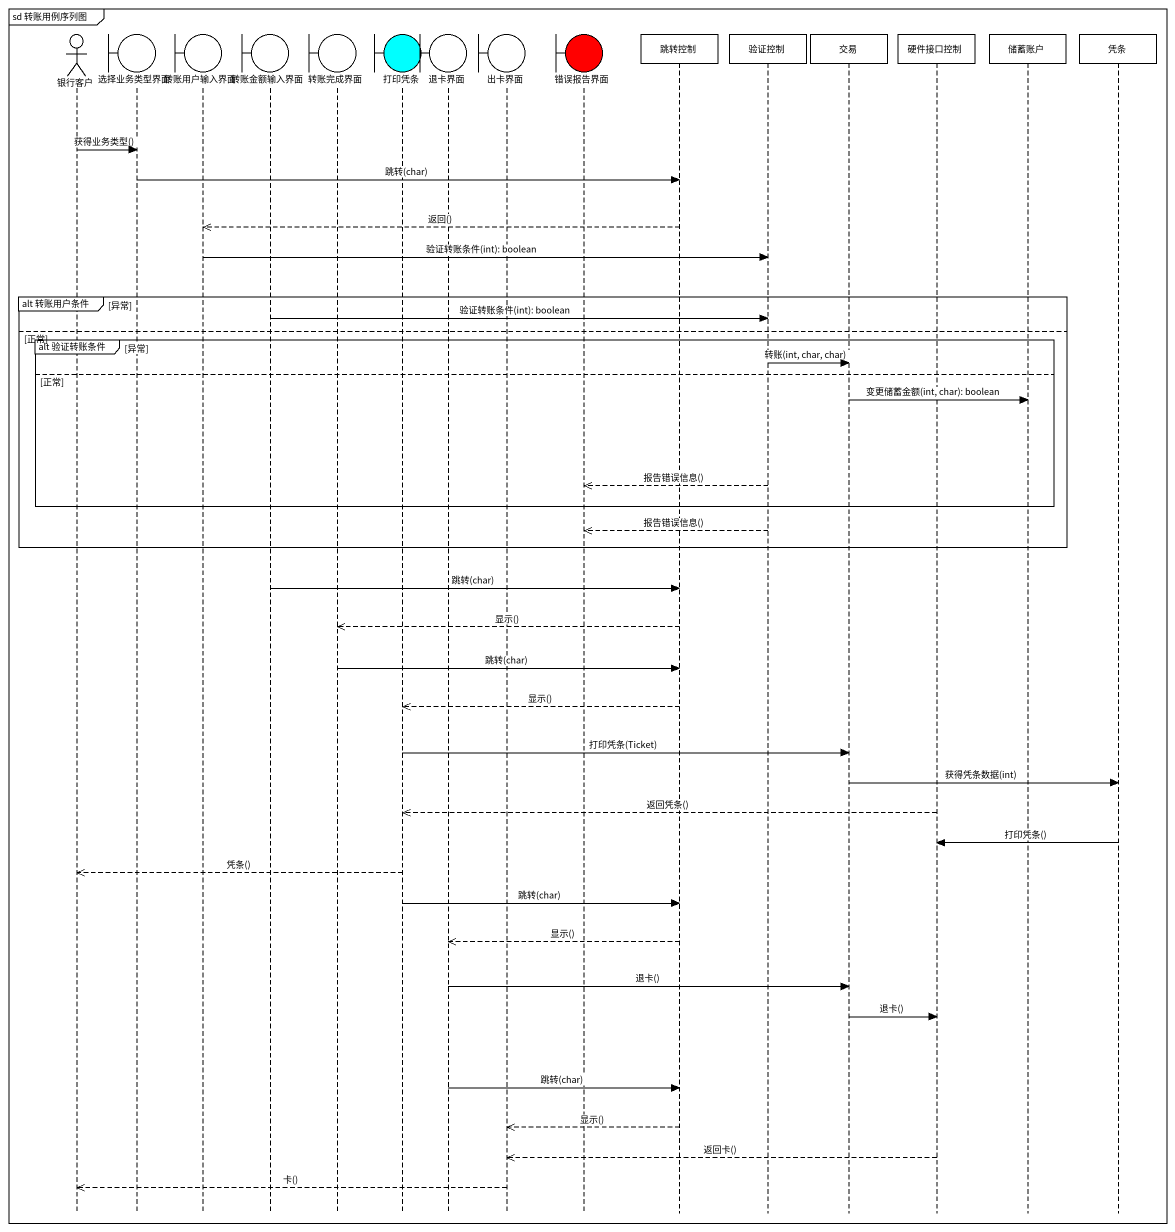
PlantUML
@startuml
mainframe sd 转账用例序列图
hide footbox
actor 银行客户
boundary 选择业务类型界面
boundary 转账用户输入界面
boundary 转账金额输入界面
boundary 转账完成界面
boundary 打印凭条 #00FFFF
boundary 退卡界面
boundary 出卡界面
boundary 错误报告界面 #FF0000
participant 跳转控制
participant 验证控制
participant 交易
participant 硬件接口控制
participant 储蓄账户
participant 凭条

银行客户 -> 选择业务类型界面 : 获得业务类型()
选择业务类型界面 -> 跳转控制 : 跳转(char)
跳转控制 -->> 转账用户输入界面 : 返回()
转账用户输入界面 -> 验证控制 : 验证转账条件(int): boolean
group alt 转账用户条件 [异常]
  转账金额输入界面 -> 验证控制 : 验证转账条件(int): boolean
else 正常
  group alt 验证转账条件 [异常]
    验证控制 -> 交易 : 转账(int, char, char)
  else 正常
    交易 -> 储蓄账户 : 变更储蓄金额(int, char): boolean
    验证控制 -->> 错误报告界面 : 报告错误信息()
  end
  验证控制 -->> 错误报告界面 : 报告错误信息()
end
转账金额输入界面 -> 跳转控制 : 跳转(char)
跳转控制 -->> 转账完成界面 : 显示()
转账完成界面 -> 跳转控制 : 跳转(char)
跳转控制 -->> 打印凭条 : 显示()
打印凭条 -> 交易 : 打印凭条(Ticket)
交易 -> 凭条 : 获得凭条数据(int)
硬件接口控制 -->> 打印凭条 : 返回凭条()
凭条 -> 硬件接口控制 : 打印凭条()
打印凭条 -->> 银行客户 : 凭条()
打印凭条 -> 跳转控制 : 跳转(char)
跳转控制 -->> 退卡界面 : 显示()
退卡界面 -> 交易 : 退卡()
交易 -> 硬件接口控制 : 退卡()
退卡界面 -> 跳转控制 : 跳转(char)
跳转控制 -->> 出卡界面 : 显示()
硬件接口控制 -->> 出卡界面 : 返回卡()
出卡界面 -->> 银行客户 : 卡()
@enduml
